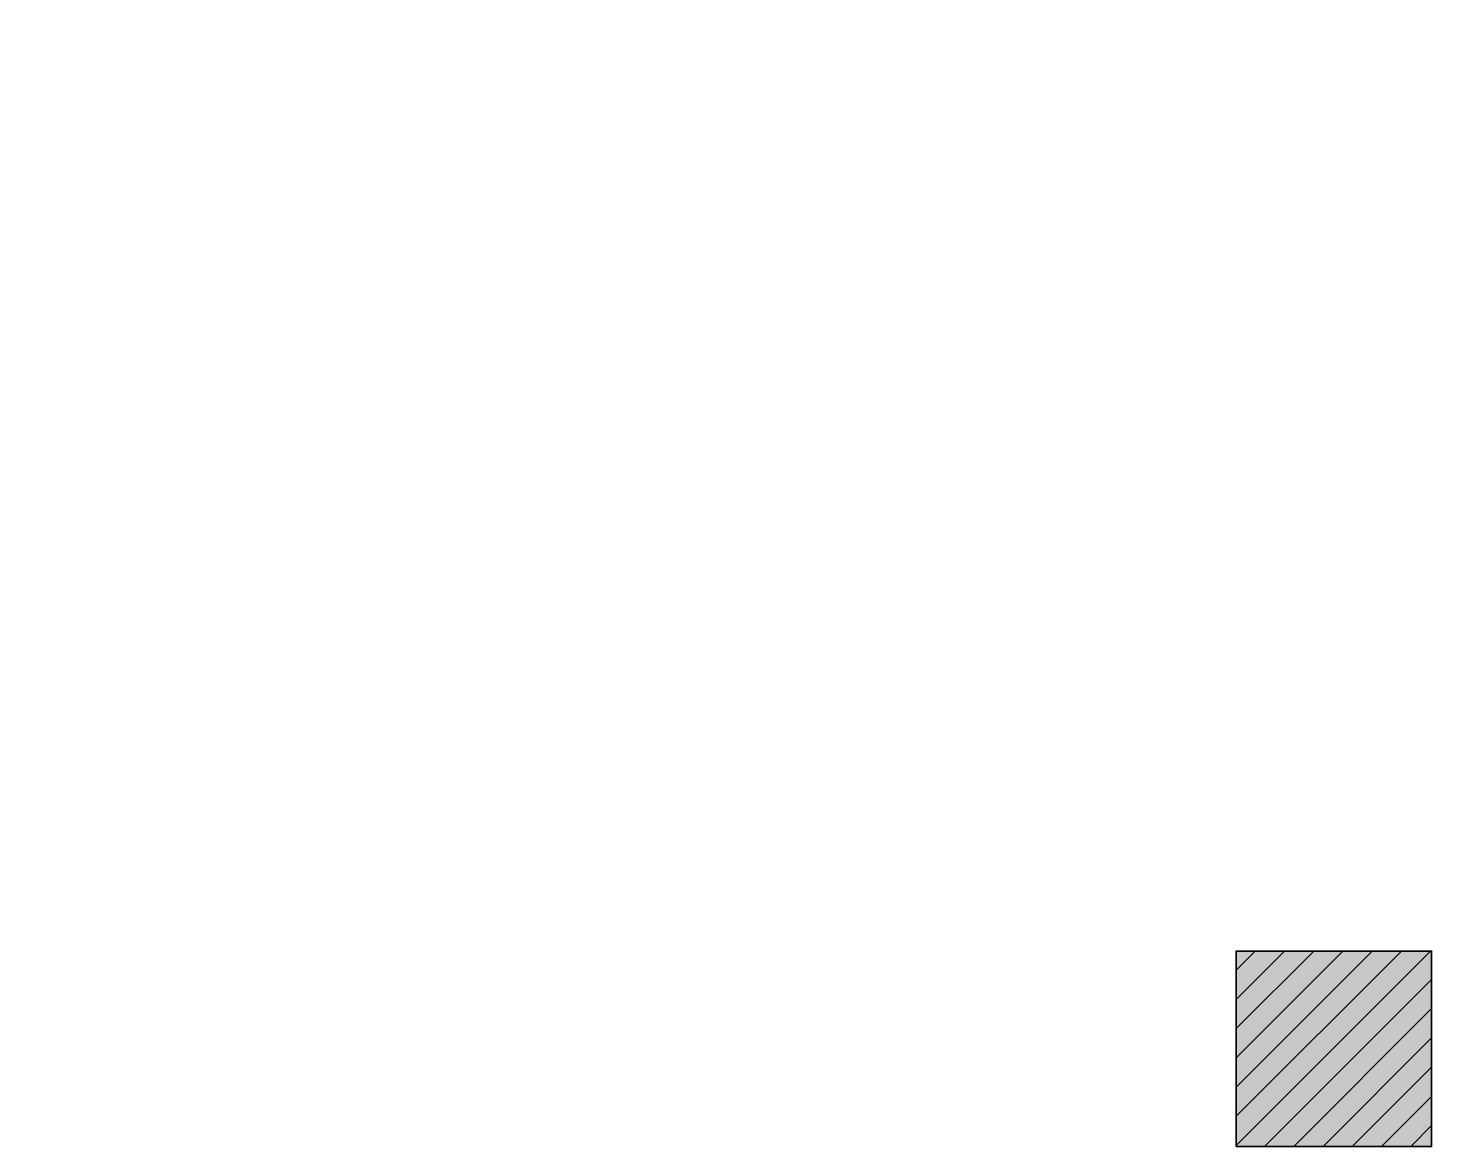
# Model space of a CAD drawing. Header units: millimetres. Extents: x -2729 to 15248, y -12439 to 5292.
# Drawn here: x 5602.3 to 5820.7, y -7171.9 to -7000.2 of the extents above; entities that cross this region are included whole.
import ezdxf

# ---------------------------------------------------------------- set-up
doc = ezdxf.new("R2010")
doc.units = ezdxf.units.MM
doc.layers.add('DUVAR 2_Ном_пера__60', color=7, linetype='Continuous', lineweight=35)
doc.layers.add('kolon_Ном_пера__60', color=7, linetype='Continuous', lineweight=35)
pattern_1 = [(45, (3000.063695008923, 37209.33296496516), (-2.245064030267287, 2.245064030267287), [])]

msp = doc.modelspace()

# ---------------------------------------------------------------- hatches: boundary and pattern name
at = {"ltscale": 0.005}
h = msp.add_hatch(dxfattribs=at)
h.set_pattern_fill('ANSI31', color=256)
h.set_pattern_definition(pattern_1)
h.paths.add_polyline_path([(5802.796766926254, -7141.874572635335), (5787.796766974057, -7141.874572635335), (5787.796766974057, -7156.693991672725), (5802.796766926254, -7156.693991672725)])
h.paths.add_polyline_path([(5802.796766926254, -7156.693991672725), (5787.796766974057, -7156.693991672725), (5787.796766974057, -7171.87457257068), (5802.796766926254, -7171.87457257068)])
h.paths.add_polyline_path([(5817.796766907541, -7156.693991672725), (5802.796766926254, -7156.693991672725), (5802.796766926254, -7171.87457257068), (5817.796766907541, -7171.87457257068)])
h.paths.add_polyline_path([(5817.796766907541, -7141.874572635335), (5802.796766926254, -7141.874572635335), (5802.796766926254, -7156.693991672725), (5817.796766907541, -7156.693991672725)])
h = msp.add_hatch(dxfattribs=at)
h.set_pattern_fill('ANSI31', color=256)
h.set_pattern_definition(pattern_1)
h.paths.add_polyline_path([(5802.796766926254, -7141.874572635335), (5787.796766974057, -7141.874572635335), (5787.796766974057, -7156.693991672725), (5802.796766926254, -7156.693991672725)])
h.paths.add_polyline_path([(5802.796766926254, -7156.693991672725), (5787.796766974057, -7156.693991672725), (5787.796766974057, -7171.87457257068), (5802.796766926254, -7171.87457257068)])
h.paths.add_polyline_path([(5817.796766907541, -7156.693991672725), (5802.796766926254, -7156.693991672725), (5802.796766926254, -7171.87457257068), (5817.796766907541, -7171.87457257068)])
h.paths.add_polyline_path([(5817.796766907541, -7141.874572635335), (5802.796766926254, -7141.874572635335), (5802.796766926254, -7156.693991672725), (5817.796766907541, -7156.693991672725)])
h = msp.add_hatch(color=7)
h.paths.add_polyline_path([(5802.802458041242, -7141.881408092388), (5787.802479298185, -7141.881408092381), (5787.8024792982, -7156.700806175975), (5802.802458041257, -7156.700806175967)])
h.paths.add_polyline_path([(5802.802458041257, -7156.700806175967), (5787.8024792982, -7156.700806175975), (5787.802479298185, -7171.881365609464), (5802.802458041242, -7171.881365609464)])
h.paths.add_polyline_path([(5817.802436813417, -7156.700806175967), (5802.802458041257, -7156.700806175967), (5802.802458041242, -7171.881365609464), (5817.802436813403, -7171.881365609464)])
h.paths.add_polyline_path([(5817.802436813403, -7141.881408092381), (5802.802458041242, -7141.881408092388), (5802.802458041257, -7156.700806175967), (5817.802436813417, -7156.700806175967)])
h = msp.add_hatch(color=7)
h.paths.add_polyline_path([(5802.802458041242, -7141.881408092388), (5787.802479298185, -7141.881408092381), (5787.8024792982, -7156.700806175975), (5802.802458041257, -7156.700806175967)])
h.paths.add_polyline_path([(5802.802458041257, -7156.700806175967), (5787.8024792982, -7156.700806175975), (5787.802479298185, -7171.881365609464), (5802.802458041242, -7171.881365609464)])
h.paths.add_polyline_path([(5817.802436813417, -7156.700806175967), (5802.802458041257, -7156.700806175967), (5802.802458041242, -7171.881365609464), (5817.802436813403, -7171.881365609464)])
h.paths.add_polyline_path([(5817.802436813403, -7141.881408092381), (5802.802458041242, -7141.881408092388), (5802.802458041257, -7156.700806175967), (5817.802436813417, -7156.700806175967)])

# ---------------------------------------------------------------- linework, layer by layer
at = {"layer": 'DUVAR 2_Ном_пера__60', "linetype": 'Continuous'}
msp.add_arc((4577.669971313018, -8672.59918588036), 2305.54076379912, 41.93383442391517, 89.12351082537002, dxfattribs=at)
at = {"layer": 'kolon_Ном_пера__60', "linetype": 'Continuous', "flags": 128}
for points in [[(5787.796766974057, -7171.87457257068), (5817.796766907541, -7171.87457257068), (5817.796766907541, -7141.874572635335), (5787.796766974057, -7141.874572635335)], [(5787.796766974057, -7171.87457257068), (5817.796766907541, -7171.87457257068), (5817.796766907541, -7141.874572635335), (5787.796766974057, -7141.874572635335)], [(5787.802479298185, -7171.881365609464), (5817.802436813403, -7171.881365609464), (5817.802436813403, -7141.881408092381), (5787.802479298185, -7141.881408092381)], [(5787.802479298185, -7171.881365609464), (5817.802436813403, -7171.881365609464), (5817.802436813403, -7141.881408092381), (5787.802479298185, -7141.881408092381)]]:
    msp.add_lwpolyline(points, close=True, dxfattribs=at)

doc.saveas('drawing.dxf')
